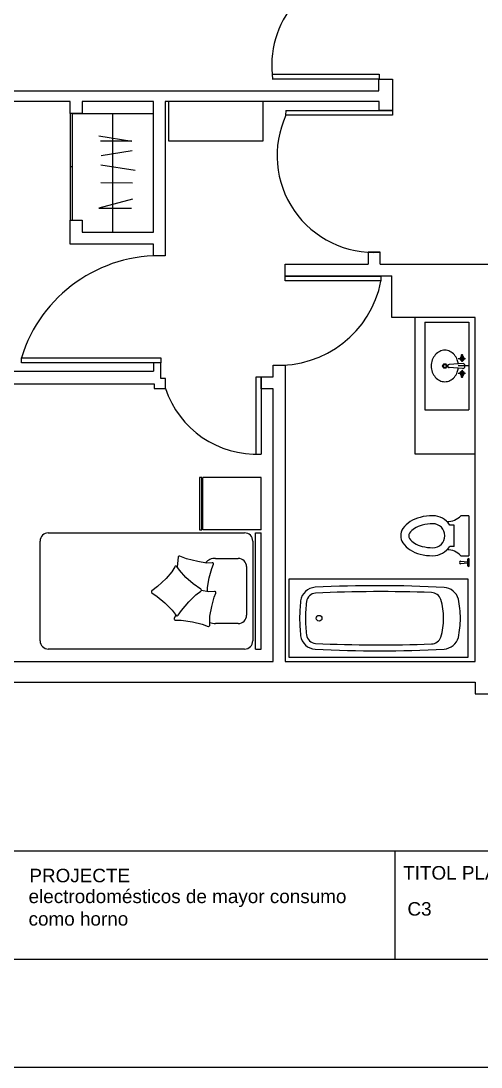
# Model space of a CAD drawing. Header units: millimetres. Extents: x 2377 to 4712, y -254 to 3188.
# Drawn here: x 2968.8 to 3053.9, y 1297.2 to 1491 of the extents above; entities that cross this region are included whole.
import ezdxf

# ---------------------------------------------------------------- set-up
doc = ezdxf.new("R2010")
doc.units = ezdxf.units.MM
doc.layers.add('Mobiliario', color=254, linetype='Continuous')
doc.styles.get("Standard").update_dxf_attribs({"font": 'arial.ttf'})

# ---------------------------------------------------------------- blocks, each defined once
blk = doc.blocks.new('*U7')
for p, q in [((-976.2, 0.3), (-976.2, -499.7)), ((-526.2, 0.3), (-976.2, 0.3)), ((-526.2, 0.3), (-526.2, -499.7)), ((500, -0.3), (-500, 0.3)), ((-500, -48.3), (-500, 0.3)), ((500, -48.8), (-500, -48.3)), ((-430, -71.4), (430, -71.4)), ((500, -48.8), (500, -0.3)), ((-500, -1830), (-500, -141.4)), ((-209.2, -124.8), (209.2, -124.8)), ((500, -141.4), (500, -1830)), ((-280.5, -391.6), (-280.5, -196)), ((280.5, -196), (280.5, -391.6)), ((-526.2, -499.7), (-976.2, -499.7)), ((430, -1900), (-430, -1900))]:
    blk.add_line(p, q)
for points in [[(5, -461), (-31.1, -459.9), (-112.9, -445.4), (-193, -423.2), (-229.4, -409.2, 0.550421), (-243.6, -419.7), (-239.9, -469.3), (-252.7, -543.4), (-277, -641.2), (-299.4, -699, 0.502905), (-290.4, -713.2), (-235.5, -717.5), (-203.7, -720.9)], [(204.7, -733.7), (237.6, -746.1, 0.517444), (251.8, -736.5), (252.9, -686.9), (267.1, -588.8), (285.5, -507.9), (305.6, -456.2, 0.51806), (296.2, -441.9), (215.9, -439.4), (134.1, -424.9), (54, -402.7), (17.6, -388.7, 0.550421), (3.4, -399.3), (7.1, -448.8), (-4.2, -514)]]:
    blk.add_lwpolyline(points, format="xyb")
blk.add_lwpolyline([(-526.3, -530.5), (-526.3, -510.8), (-976.2, -510.8), (-976.2, -530.5)], close=True)
blk.add_lwpolyline([(-108.6, -816.7), (-38.8, -889.4), (-1.9, -939.1, 0.502905), (15, -939.1), (47.8, -895), (100.9, -827.9), (165.1, -763.6), (209.9, -729.8, 0.517444), (209.3, -712.7), (167.9, -685.3), (92.5, -621), (33.8, -562.3), (0.9, -517.7, 0.51806), (-16.2, -518), (-61.2, -584.6), (-117, -646.1), (-178.5, -702.1), (-209.8, -725.4, 0.550421), (-208.4, -743.1), (-164.5, -766.4)], format="xyb", close=True)
for centre, radius, start, end in [((-430, -141.4), 70, 90, 180), ((430, -141.4), 70, 0, 90), ((-209.2, -196), 71.3, 89.99639, 180), ((209.2, -196), 71.3, 0, 90), ((-174.8, -395.7), 105.8, 177.773, 230.96522), ((174.8, -395.7), 105.8, 334.56547, 2.227), ((-430, -1830), 70, 180, 270), ((430, -1830), 70, 270, 0)]:
    blk.add_arc(centre, radius, start, end)
blk = doc.blocks.new('bn04-7')
for p, q in [((0, 0), (0, -0.147)), ((-0.6, 0), (0.6, 0)), ((-0.6, -0.6), (-0.6, 0)), ((-0.058, -0.092), (-0.151, -0.092)), ((-0.122, -0.087), (-0.112, -0.087)), ((-0.122, -0.098), (-0.112, -0.098)), ((-0.1, -0.148), (-0.1, -0.045)), ((-0.033, -0.08), (-0.02, -0.271)), ((0.034, -0.086), (0.02, -0.271)), ((0.058, -0.092), (0.151, -0.092)), ((0.1, -0.148), (0.1, -0.045)), ((0.122, -0.087), (0.112, -0.087)), ((0.122, -0.098), (0.112, -0.098)), ((0.6, -0.6), (0.6, 0)), ((-0.005, -0.286), (0.005, -0.286)), ((-0.6, -0.6), (0.6, -0.6))]:
    blk.add_line(p, q)
for centre, radius in [((-0.1, -0.092), 0.0118), ((0.1, -0.092), 0.0118), ((0, -0.328), 0.03), ((0, -0.328), 0.02)]:
    blk.add_circle(centre, radius)
for centre, radius, start, end in [((-0.142, -0.092), 0.0118, 39.1354, 320.8646), ((-0.131, -0.083), 0.0025, 219.1354, 256.4029), ((-0.131, -0.101), 0.0025, 103.5971, 140.8646), ((-0.123, -0.049), 0.0381, 256.4029, 272.0458), ((-0.123, -0.136), 0.0381, 87.9542, 103.5971), ((-0.1, -0.092), 0.0299, 191.7173, 168.2827), ((-0.1, -0.092), 0.0235, 194.2864, 165.7136), ((-0.112, -0.084), 0.003, 270, 324.6965), ((-0.112, -0.101), 0.003, 35.3035, 90), ((0.055, -0.103), 0.0911, 153.0547, 165.3672), ((-0.006, -0.094), 0.0379, 104.9144, 122.742), ((0, -0.113), 0.0583, 90, 104.9144), ((0, -0.113), 0.0583, 75.0856, 90), ((0.005, -0.094), 0.0379, 57.258, 75.0856), ((-0.056, -0.103), 0.0911, 14.6328, 26.9453), ((0.025, -0.085), 0.00867, 0, 32.7882), ((0.025, -0.085), 0.00867, 350.3449, 0), ((0.1, -0.092), 0.0299, 11.7173, 348.2827), ((0.1, -0.092), 0.0235, 14.2864, 345.7136), ((0.112, -0.084), 0.003, 215.3035, 270), ((0.112, -0.101), 0.003, 90, 144.6965), ((0.123, -0.049), 0.0381, 267.9542, 283.5971), ((0.123, -0.136), 0.0381, 76.4029, 92.0458), ((0.131, -0.083), 0.0025, 283.5971, 320.8646), ((0.131, -0.101), 0.0025, 39.1354, 76.4029), ((0.142, -0.092), 0.0118, 219.1354, 140.8646), ((-0.055, -0.328), 0.16, 154.2946, 180), ((-0.028, -0.341), 0.189, 130.7108, 154.2946), ((-0.011, -0.361), 0.216, 109.6169, 130.7108), ((0, -0.393), 0.249, 96.5773, 109.6169), ((-0.005, -0.271), 0.015, 180, 270), ((0.005, -0.271), 0.015, 270, 0), ((0, -0.393), 0.249, 70.3831, 83.252), ((0.011, -0.361), 0.216, 49.2892, 70.3831), ((0.028, -0.341), 0.189, 25.7054, 49.2892), ((0.055, -0.328), 0.16, 0, 25.7054), ((-0.055, -0.328), 0.16, 180, 205.7054), ((-0.028, -0.315), 0.189, 205.7054, 229.2892), ((0.028, -0.315), 0.189, 310.7108, 334.2946), ((0.055, -0.328), 0.16, 334.2946, 360), ((-0.011, -0.295), 0.216, 229.2892, 250.3831), ((0, -0.264), 0.249, 250.3831, 270), ((0, -0.264), 0.249, 270, 289.6169), ((0.011, -0.295), 0.216, 289.6169, 310.7108)]:
    blk.add_arc(centre, radius, start, end)
blk = doc.blocks.new('bn34-3')
at = {"linetype": 'ByBlock'}
for p, q in [((-0.1765, 0), (-0.1765, -0.0706)), ((-0.1765, 0), (0.1765, 0)), ((0.1765, -0.0706), (0.1765, 0)), ((0.2, 0), (0.2706, 0)), ((0.2, 0), (0.2059, -0.0118)), ((0.2647, -0.0118), (0.2706, 0)), ((0.2059, -0.0118), (0.2647, -0.0118)), ((0.2235, -0.0706), (0.2294, -0.0118)), ((0.2412, -0.0118), (0.2471, -0.0706)), ((-0.0941, -0.1294), (-0.0941, -0.1684)), ((0.0941, -0.1294), (-0.0941, -0.1294)), ((0.0941, -0.1294), (0.0941, -0.1684))]:
    blk.add_line(p, q, dxfattribs=at)
for centre, radius, start, end in [((-0.2843, -0.1882), 0.1596, 358.33784, 47.48955), ((0.2843, -0.1882), 0.1596, 132.51045, 181.66216), ((0.2353, -0.0706), 0.0118, 180, 0), ((0, -0.3176), 0.1765, 122.23095, 180), ((0, -0.3176), 0.1765, 0, 57.76905), ((0, -0.3176), 0.1059, 0, 180), ((0.2737, -0.3176), 0.4502, 180.00004, 194.51425), ((0.2737, -0.3176), 0.3796, 180.00003, 194.51424), ((-0.2737, -0.3176), 0.3796, 345.48576, 359.99997), ((-0.2737, -0.3176), 0.4502, 345.48575, 359.99996), ((0.1387, -0.3526), 0.3108, 194.51426, 212.00539), ((0.1387, -0.3526), 0.2402, 194.51426, 212.0054), ((-0.1387, -0.3526), 0.2402, 327.9946, 345.48574), ((-0.1387, -0.3526), 0.3108, 327.99461, 345.48574), ((0.0535, -0.4059), 0.2103, 212.00541, 236.46588), ((0.0535, -0.4059), 0.1397, 212.00541, 236.46587), ((0, -0.4866), 0.0428, 236.46596, 269.99998), ((0, -0.4866), 0.0428, 270.00002, 303.53404), ((-0.0535, -0.4059), 0.1397, 303.53413, 327.99459), ((-0.0535, -0.4059), 0.2103, 303.53412, 327.99459), ((0, -0.4866), 0.1134, 236.46593, 269.99995), ((0, -0.4866), 0.1134, 270.00005, 303.53407)]:
    blk.add_arc(centre, radius, start, end, dxfattribs=at)
blk = doc.blocks.new('A$C57724086')
at = {"layer": 'Mobiliario'}
for p, q in [((0, 0), (0, 1.7)), ((0, 1.7), (0.75, 1.7)), ((0.75, 1.7), (0.75, 0)), ((0.75, 0), (0, 0))]:
    blk.add_line(p, q, dxfattribs=at)
blk.add_circle((0.375, 1.415), 0.0275, dxfattribs=at)
for centre, radius, start, end in [((0.375, 0.1136), 1.4864, 89.99877, 96.41619), ((0.375, 0.1136), 1.4864, 83.58381, 90.00123), ((0.2293, 1.4421), 0.15, 97.82457, 176.29967), ((0.2293, 1.4421), 0.094, 97.82457, 176.29967), ((0.375, 0.1107), 1.4333, 89.99873, 96.34838), ((0.375, 0.1107), 1.4333, 83.65162, 90.00127), ((0.5207, 1.4421), 0.094, 3.70033, 82.17543), ((0.5207, 1.4421), 0.15, 3.70033, 82.17543), ((12.3216, 0.8538), 12.2566, 177.20377, 182.94309), ((13.2155, 0.8326), 13.0945, 177.30557, 182.13423), ((-12.4655, 0.8326), 13.0945, 357.86577, 2.69443), ((-11.5716, 0.8538), 12.2566, 357.05691, 2.79623), ((0.23, 0.3501), 0.1, 182.9309, 250.22209), ((0.52, 0.3501), 0.1, 289.77791, 357.0691), ((0.2308, 0.2347), 0.15, 183.89471, 255.30141), ((0.3748, 0.858), 0.628, 253.47012, 270.01863), ((0.3752, 0.858), 0.628, 269.98137, 286.52988), ((0.5192, 0.2347), 0.15, 284.69859, 356.10529), ((0.3749, 0.9245), 0.8545, 257.69314, 270.00758), ((0.3751, 0.9245), 0.8545, 269.99242, 282.30686)]:
    blk.add_arc(centre, radius, start, end, dxfattribs=at)

msp = doc.modelspace()

# ---------------------------------------------------------------- linework, layer by layer
at = {"transparency": 33554687}
for p, q in [((3035.01, 1478.09), (3035.01, 1480.26)), ((3035.01, 1480.26), (3037.55, 1480.26)), ((3037.55, 1480.26), (3037.55, 1474.47)), ((2909.71, 1478.09), (3035.01, 1478.09)), ((2977.93, 1476.09), (2909.71, 1476.09)), ((2977.93, 1473.89), (2977.93, 1476.09)), ((2993.32, 1476.09), (2980.13, 1476.09)), ((2980.13, 1476.09), (2980.13, 1473.89)), ((2993.32, 1451.91), (2993.32, 1476.09)), ((3035.08, 1476.09), (2995.51, 1476.09)), ((2995.51, 1476.09), (2995.51, 1447.51)), ((3035.08, 1474.47), (3035.08, 1476.09)), ((2980.13, 1473.89), (2977.93, 1473.89)), ((2977.93, 1473.89), (2977.93, 1454.1)), ((2978.3, 1473.89), (2978.3, 1454.1)), ((2978.3, 1473.89), (2985.77, 1473.89)), ((2980.13, 1473.89), (2993.32, 1473.89)), ((2985.77, 1473.89), (2985.77, 1451.91)), ((3037.55, 1474.47), (3035.08, 1474.47)), ((2983.25, 1469.77), (2989.3, 1468.77)), ((2989.3, 1468.77), (2983.54, 1468.77)), ((2989.39, 1466.95), (2983.66, 1466.06)), ((2978.3, 1464), (2977.93, 1464)), ((2983.59, 1464.38), (2989.93, 1463.41)), ((2983.58, 1461.09), (2989.45, 1461.05)), ((2989.47, 1458.03), (2983.24, 1456.35)), ((2983.24, 1456.35), (2989.29, 1456.35)), ((2977.93, 1449.71), (2977.93, 1454.1)), ((2977.93, 1454.1), (2980.13, 1454.1)), ((2980.13, 1454.1), (2980.13, 1451.91)), ((2980.13, 1451.91), (2993.32, 1451.91)), ((2993.32, 1449.71), (2977.93, 1449.71)), ((2993.32, 1447.51), (2993.32, 1449.71)), ((3035.26, 1448.17), (3033.06, 1448.17)), ((3033.06, 1448.17), (3033.06, 1445.97)), ((3035.26, 1445.97), (3035.26, 1448.17)), ((2995.51, 1447.51), (2993.32, 1447.51)), ((3017.67, 1443.78), (3017.67, 1445.97)), ((3017.67, 1443.78), (3017.67, 1445.97)), ((3017.67, 1445.97), (3033.06, 1445.97)), ((3035.26, 1445.97), (3068.23, 1445.97)), ((3037.45, 1443.78), (3017.67, 1443.78)), ((3037.45, 1436.08), (3037.45, 1443.78)), ((3052.84, 1436.08), (3037.45, 1436.08)), ((3052.84, 1372.34), (3052.84, 1436.08)), ((2994.69, 1427.72), (2993.32, 1427.72)), ((2993.32, 1427.72), (2993.32, 1426.15)), ((2994.69, 1424.82), (2994.69, 1427.72)), ((3015.47, 1425.09), (3015.47, 1427.29)), ((3015.47, 1427.29), (3017.67, 1427.29)), ((3015.47, 1427.29), (3017.67, 1427.29)), ((3017.67, 1427.29), (3017.67, 1372.34)), ((3017.67, 1427.29), (3017.67, 1372.34)), ((2909.71, 1426.15), (2993.32, 1426.15)), ((2995.55, 1424.82), (2994.69, 1424.82)), ((2995.55, 1422.96), (2995.55, 1424.82)), ((3013.27, 1422.9), (3013.27, 1425.09)), ((3013.27, 1425.09), (3015.47, 1425.09)), ((2909.71, 1423.78), (2993.44, 1423.78)), ((2993.44, 1423.78), (2993.44, 1422.96)), ((2993.44, 1422.96), (2995.55, 1422.96)), ((3015.47, 1422.9), (3013.27, 1422.9)), ((3015.47, 1372.34), (3015.47, 1422.9)), ((2913.75, 1372.34), (3015.47, 1372.34)), ((3017.67, 1372.34), (3041.85, 1372.34)), ((3041.85, 1372.34), (3052.84, 1372.34)), ((2912.89, 1368.54), (3052.84, 1368.54)), ((3052.84, 1368.54), (3052.84, 1366.34)), ((3052.84, 1366.34), (3063.83, 1366.34)), ((3236.05, 1337.22), (2840.56, 1337.22)), ((3038.06, 1317.22), (3038.06, 1337.22)), ((2967.56, 1317.22), (3038.06, 1317.22)), ((3038.06, 1317.22), (3108.06, 1317.22)), ((2825.51, 1297.22), (3245.51, 1297.22))]:
    msp.add_line(p, q, dxfattribs=at)
at = {"layer": 'Mobiliario', "transparency": 33554687}
for p, q in [((3015.28, 1481.18), (3035.09, 1481.18)), ((3015.28, 1481.18), (3015.36, 1480.26)), ((3035.09, 1481.18), (3035.09, 1480.26)), ((3035.01, 1480.26), (3015.28, 1480.26)), ((2996.1, 1476.09), (2996.1, 1468.83)), ((3013.61, 1468.83), (3013.61, 1476.09)), ((3017.82, 1474.47), (3017.74, 1473.55)), ((3037.55, 1473.55), (3017.74, 1473.55)), ((3017.82, 1474.47), (3037.55, 1474.47)), ((3037.55, 1474.47), (3037.55, 1473.55)), ((2996.1, 1468.83), (3013.61, 1468.83)), ((3017.67, 1442.86), (3017.67, 1443.78)), ((3017.67, 1443.78), (3035.42, 1443.78)), ((3035.42, 1442.86), (3017.67, 1442.86)), ((3035.42, 1443.78), (3035.42, 1442.86)), ((3037.45, 1443.78), (3037.49, 1443.78)), ((3041.7, 1436.08), (3041.7, 1410.84)), ((2968.91, 1427.72), (2968.91, 1428.64)), ((2968.91, 1428.64), (2994.69, 1428.64)), ((2994.69, 1428.64), (2994.69, 1427.72)), ((2993.32, 1427.72), (2968.91, 1427.72)), ((3012.35, 1410.79), (3012.35, 1425.09)), ((3012.35, 1425.09), (3013.27, 1425.09)), ((3013.27, 1425.01), (3013.27, 1410.79)), ((3012.35, 1410.79), (3013.27, 1410.79)), ((3041.7, 1410.84), (3052.84, 1410.84))]:
    msp.add_line(p, q, dxfattribs=at)
for centre, radius, start, end in [((3033.1, 1482.73), 17.89, 87.9494, 184.995), ((3034.16, 1466.1), 17.96, 155.4642, 273.5086), ((2994.42, 1420.87), 26.66, 87.6377, 163.0439), ((3016.57, 1446.44), 19.18, 266.7154, 349.2284), ((3012.41, 1428.53), 17.76, 198.2704, 272.7944)]:
    msp.add_arc(centre, radius, start, end, dxfattribs=at)

# ---------------------------------------------------------------- block references
at = {"layer": 'Mobiliario', "transparency": 33554687, "rotation": 270}
for name, p, xscale, yscale, zscale in [('bn04-7', (3051.69, 1427.11), 13.57194333772051, 13.57194333772051, 13.57194333772051), ('*U7', (3013.24, 1385.43), 0.02151529946081147, 0.02151529946081147, 0.02151529946081147), ('bn34-3', (3051.69, 1395.66), 21.00464611707632, 21.00464611707632, 21.00464611707632)]:
    msp.add_blockref(name, p, dxfattribs=dict(at, xscale=xscale, yscale=yscale, zscale=zscale))
at = {"layer": 'Mobiliario', "color": 7, "transparency": 33554687, "xscale": 19.44118468794552, "yscale": 19.44118468794552, "zscale": 19.44118468794552, "rotation": 90}
msp.add_blockref('A$C57724086', (3051.48, 1373.08), dxfattribs=at)

# ---------------------------------------------------------------- texts
at = {"transparency": 33554687, "char_height": 2.5, "attachment_point": 1}
for s, width, insert in [('PROJECTE', 37.0564, (2970.37, 1333.96)), ('TITOL PLANOL', 34.1105, (3039.53, 1334.46)), ('C3', 63.5407, (3040.32, 1327.78))]:
    msp.add_mtext_dynamic_manual_height_columns(s, width=width, gutter_width=12.5, heights=[0], dxfattribs=dict(at, insert=insert))
at = {"transparency": 33554687, "insert": (2970.22, 1330.1), "char_height": 2.5, "width": 186.4717, "attachment_point": 1}
msp.add_mtext('electrodomésticos de mayor consumo \\Pcomo horno', dxfattribs=at)

doc.saveas('drawing.dxf')
